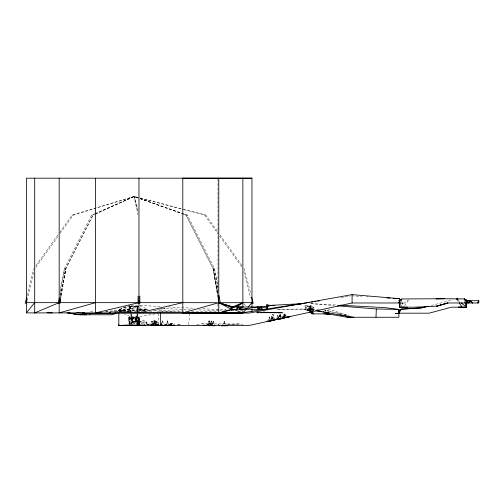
<?xml version="1.0" encoding="UTF-8"?>
<svg xmlns="http://www.w3.org/2000/svg" width="504" height="504" viewBox="0 0 504 504"><rect width="100%" height="100%" fill="white"/><g stroke="black" fill="none" stroke-linecap="round" stroke-linejoin="round"><path stroke-width="0.38" stroke-dasharray="2.52 1.89" d="M134.083 321.25L135.708 321.25L138.216 305.707L129.824 305.707L129.824 311.333L122.819 310.861L119.032 311.875M131.197 313.847L132.439 321.25L132.439 319.36L133.163 318.635M132.079 321.029L132.439 321.25L132.439 320.815M136.074 321.035L135.708 321.25L135.708 319.36L134.977 318.635M280.016 316.733L280.022 314.175L279.405 316.134L277.754 318.263M129.213 325.464L128.904 318.427L129.446 317.01L138.814 317.01L139.198 324.122L136.893 324.431M158.64 324.702L158.798 314.055M131.399 324.059L132.117 319.145L132.88 318.704M139.306 325.477L139.469 317.224L128.904 317.224L128.904 318.427L138.89 318.427L139.469 317.224L128.904 318.427L138.814 317.01L139.4 322.27L139.016 323.209L135.998 323.902M129.263 323.707L129.446 317.01L138.852 317.224L137.088 321.256L136.074 319.145L135.349 318.635L132.804 318.635L129.446 317.01L129.245 324.444M212.398 325.723L213.091 321.092L213.646 323.65L214.956 325.723M279.758 316.512L279.859 315L280.646 317.003M271.284 320.613L271.643 316.411L272.292 318.975L274.428 319.927M223.984 323.751L224.186 321.193L224.973 323.751L226.989 325.401M280.564 317.098L280.766 314.54L281.553 317.098M274.441 319.87L273.401 317.929L272.929 314.263L272.828 320.21L272.267 317.545L272.929 314.263L275.266 319.782M208.744 323.429L208.996 320.872L209.777 323.429L211.56 325.496M309.79 311.138L310.836 305.594L312.253 310.262M137.378 314.017L136.691 320.815L136.074 321.25L132.079 321.357L136.074 321.357L132.079 322.157L132.079 319.139L129.446 317.224L131.065 325.464L131.059 316.928L122.882 313.236M137.453 313.261L137.989 307.969M137.498 312.178L137.976 307.862M136.508 320.96L137.334 313.627M137.516 312.121L138.008 308.253M188.433 324.702L189.863 314.055M137.523 325.364L137.838 320.733L139.047 324.229M136.074 321.25L137.296 313.658M59.888 294.777L64.43 268.626L91.608 215.057L94.487 213.797M61.022 295.546L65.69 268.626L92.868 215.057L94.292 214.421M61.236 295.546L65.904 268.626L93.082 215.057L94.5 214.421M310.836 305.594L309.727 311.132L307.012 308.99L277.446 309.248M129.207 306.287L129.427 307.736L130.624 308.612L137.598 308.612L137.995 306.432L129.1 306.615L129.207 306.287L138.468 306.287L130.624 308.612L105.582 311.737M154.734 320.519L158.162 322.075L151.137 321.754L150.431 325.54L152.12 322.151L158.162 322.075L158.59 325.471L156.442 322.151L154.734 320.519L151.137 321.754L152.731 325.471M59.806 292.471L64.43 268.626M60.474 295.546L65.69 268.626M60.675 295.546L65.904 268.626M137.995 307.736L137.598 308.612L138.216 305.707M211.176 324.343L212.531 323.65L213.091 321.092L213.595 323.65L214.616 325.723M137.088 325.464L138.959 317.224L135.349 318.635L136.074 319.145L137.088 325.464L137.088 316.928L158.035 313.425M208.473 325.553L209.639 320.922L210.578 323.48L210.653 325.553M137.598 308.612L138.241 305.852M154.255 324.671L154.778 320.733L155.572 323.297L158.092 325.364M211.113 324.771L211.636 320.834L212.43 323.392L214.95 325.458M129.446 317.01L129.465 321.256L128.993 323.215L138.833 321.25L139.413 322.27L134.31 323.864M27.046 295.709L33.692 268.626M27.14 300.226L33.97 272.387M279.487 316.512L279.859 315L279.947 317.048M137.308 324.715L139.469 317.224M280.016 317.098L280.766 314.54L280.886 317.098M325.244 311.604L325.748 309.935L325.408 311.05M172.374 323.14L170.919 323.713L170.396 325.42L170.383 323.713L172.374 323.14L174.189 323.889L174.371 325.42M138.487 321.754L145.883 322.075L147.628 325.471L146.677 322.151L142.903 322.151L140.61 325.54L138.487 321.754L143.52 320.519L146.677 322.151L145.499 325.471L142.903 322.151L138.487 321.754L138.72 325.471M139.23 324.229L140.244 321.754L142.487 325.471M153.26 324.671L153.922 323.297L154.174 320.733L154.955 323.297L156.738 325.364M161.185 324.671L161.841 323.297L162.099 320.733L164.663 325.364M284.319 316.707L282.813 316.733L284.092 314.175L285.938 315.706L288.723 316.789M310.414 311.806L307.837 309.261L309.878 306.274L310.76 308.083L311.277 311.768M171.001 325.42L172.003 323.713L174.189 323.889M307.553 306.048L305.411 309.658L307.673 310.848L313.746 310.376L313.935 307.27L310.502 305.411L304.901 305.84L305.411 309.658L309.179 310.048L312.971 309.721L313.746 310.376L310.54 306.671L304.901 305.84L307.673 310.848L310.54 306.671L313.935 307.27L311.9 307.308L307.553 306.048L304.901 305.84M271.12 319.454L272.267 317.545L272.992 318.276M153.487 324.229L154.993 321.754L157.059 325.471M156.442 322.151L154.262 325.471L152.12 322.151L151.137 321.754M404.504 305.928L408.889 299.584M309.979 308.083L307.837 309.261L308.946 309.544L309.979 308.083L309.878 306.274L311.125 311.472M35.979 265.438L57.947 234.826M59.774 232.275L72.129 215.057L134.114 196.497L139.394 197.864L134.114 196.497L96.592 207.957M35.809 267.353L57.771 236.741M60.058 233.554L73.326 215.057L95.842 208.183M275.669 319.246L277.068 317.602L277.817 315.473L278.605 318.03L277.616 318.03L277.817 315.473L277.937 317.684L278.605 318.03M151.383 324.437L155.137 324.009L156.227 322.736L158.722 324.293M151.742 325.364L153.607 323.297L154.174 320.733L154.923 325.364M152.17 325.364L154.035 323.297L154.778 320.733L154.898 323.297L155.604 325.364M160.133 324.847L161.532 323.297L162.099 320.733L162.395 323.196M206.564 325.496L208.436 323.429L208.996 320.872L209.746 325.496M209.028 325.458L210.893 323.392L211.636 320.834L211.756 323.392L212.461 325.458M222.037 325.3L223.436 323.751L224.186 321.193L224.305 323.751L225.004 325.817M267.448 321.035L268.846 319.486L269.407 316.928L270.188 319.486L269.155 319.486L269.407 316.928L269.709 319.486M269.413 320.525L270.837 318.975L271.643 316.411L271.788 318.975M328.325 309.796L327.071 311.151L328.325 309.796L328.835 311.604M309.179 310.048L311.9 307.308L312.971 309.721M136.112 324.33L137.176 323.297L137.838 320.733L138.027 323.322L139.387 325.364M165.747 324.33L166.811 323.297L167.473 320.733L168.071 323.297L169.766 325.364M283.059 317.111L284.143 316.077L284.81 313.513L285.428 316.077L287.097 317.155M121.395 311.793L122.856 311.333L122.819 310.861L129.03 305.342M400.579 306.224L408.158 299.918M132.817 318.635L132.079 319.145L132.804 318.635M133.176 318.925L132.439 319.36L132.439 321.25M207.579 324.481L208.291 324.217M95.206 214.099L134.114 196.497L139.293 198.305M95.004 214.099L134.114 196.497L139.236 198.33M125.622 306.841L118.131 310.136L119.687 311.056L130.63 309.374L137.605 309.374M95.206 213.488L134.114 196.497L139.293 198.356M132.647 323.959L138.833 321.25L138.814 317.01L139.198 324.122M126.05 306.716L118.131 310.136L120.897 310.829L130.63 309.374L118.131 310.136L129.824 305.707L130.624 308.612L138.146 306.539M309.298 311.239L308.404 309.311L311.132 308.152L311.472 310.489M223.663 310.558L227.928 308.801M135.349 318.635L138.852 317.224M129.982 324.198L138.833 321.25L129.465 321.25M138.027 323.322L138.707 323.096L140.131 325.364M119.259 311.856L122.963 310.678L137.453 310.754L122.856 311.333L139.054 311.333M285.938 315.706L282.505 316.733L284.092 314.175L285.655 315.92L288.105 316.619M282.813 316.733L285.655 315.92L286.99 316.121M431.185 305.5L452.75 299.911M401.675 303.339L403.187 302.98L400.163 303.729M273.401 317.929L274.126 317.759M147.754 324.4L156.227 322.736M218.44 324.481L218.024 324.368L218.793 324.217M115.07 311.869L123.077 310.464M137.844 324.444L159.251 324.267M340.918 297.543L350.242 296.1M196.724 324.481L202.06 323.864L239.942 323.971L243.029 324.469M112.423 311.882L122.963 310.678M135.733 311.812L138.052 311.56M141.145 311.233L142.695 311.062M157.38 309.481L165.11 308.65L190.178 309.55M138.764 310.622L148.264 309.859M159.749 309.034L165.11 308.65L160.411 308.87M105.594 311.503L137.699 309.96M138.487 309.928L147.88 309.475M228.501 324.45L239.942 323.971L226.076 324.463M397.347 313.179L395.016 313.293L398.897 313.179M129.1 306.539L138.468 306.287M177.811 324.456L180.961 324.406L177.389 324.45M135.5 321.25L135.891 321.25L135.891 319.284L135.204 318.78L133.062 318.78L132.224 319.284L132.256 321.25L132.665 321.25M72.129 215.057L73.326 215.057M91.608 215.057L93.082 215.057M140.03 198.62L185.894 215.057L187.368 215.057L214.547 268.626L217.923 287.085M184.118 209.67L205.777 215.057L218.131 232.275M401.675 302.98L403.187 302.98M277.055 309.317L319.19 309.317M90.285 311.737L94.141 311.737M153.027 310.59L160.367 311.737L172.481 311.831M256.114 312.896L282.612 312.896L263.025 311.869M285.428 316.077L284.93 316.077L284.81 313.513L285.075 316.077M131.059 316.928L137.088 316.928M132.439 318.925L136.074 319.145L136.074 322.157L132.079 322.157M271.448 318.975L272.292 318.975M208.946 323.48L210.578 323.48M170.383 323.713L172.003 323.713L173.502 325.42M212.531 323.65L212.946 323.65M259.856 312.486L282.612 312.896L256.801 312.745L282.612 312.896L259.894 312.077M160.367 311.737L182.013 311.85M256.757 312.65L282.612 312.896M160.026 324.28L173.924 324.45M146.897 324.116L159.182 324.28M159.944 324.286L172.229 324.45M138.726 306.76L129.1 306.615L130.624 308.612M144.516 310.407L141.378 310.357L139.633 311.088L141.378 310.357L139.904 307.849M154.715 310.596L186.102 311.157M191.596 311.258L218.27 311.737M401.675 303.043L403.187 303.087M198.797 309.865L219.158 310.603M219.946 310.628L221.508 310.685M139.999 305.424L161.942 306.577M168.21 306.904L194.853 308.297M202.69 308.706L226.195 309.941M240.301 310.678L241.87 310.76M310.937 303.61L336.036 304.977M310.275 308.108L311.132 308.152M351.798 295.861L361.941 296.459M366.629 296.73L368.191 296.825M139.942 309.519L146.973 309.947M207.78 324.368L208.612 324.425M155.137 324.009L159.043 324.311M122.819 310.861L128.665 311.333M310.653 303.647L334.102 305.55M202.06 323.864L208.801 324.425M145.883 322.075L146.677 322.151M218.024 324.368L218.566 324.425M303.521 309.317L309.009 309.935L309.853 311.05M139.942 308.895L147.748 309.853M138.361 309.481L145.158 310.464M139.847 309.708L145.095 310.489M330.359 311.787L343.438 313.967L349.051 315.724M314.005 310.225L307.012 308.99L309.009 309.935M307.371 309.317L313.482 310.357M149.197 311.17L153.166 311.869M395.016 313.293L398.897 314.087M395.016 313.179L397.606 313.784M323.801 309.872L339.639 313.753M140.15 198.059L205.777 215.057M277.937 317.684L279.216 318.018M140.175 198.097L183.362 209.469M346.947 315.076L328.766 309.097M140.03 198.563L187.368 215.057M139.973 198.589L183.179 214.011M183.91 214.276L186.108 215.057L213.287 268.626L217.93 294.008M139.772 305.745L148.031 309.261M131.09 313.658L132.079 321.25L131.569 320.998L130.788 314.112M279.405 316.134L280.407 316.733L280.022 314.175L280.615 316.733M134.977 318.925L135.708 319.36L135.708 321.25M308.404 309.311L311.585 311.264M135.349 318.704L136.074 319.177M211.51 325.137L209.273 323.48L209.639 320.922L210.143 323.48L212.071 325.553M457.632 299.918L459.963 301.858M243.879 303.792L245.902 306.067M308.946 309.544L310.892 311.907M219.958 234.826L241.926 265.438M204.574 215.057L217.848 233.554M219.675 236.105L243.01 268.626M456.901 299.578L458.218 301.487M132.079 321.256L129.446 317.224L131.065 321.256M170.919 323.713L172.009 325.42M169.029 325.364L167.863 323.297L167.473 320.733L167.158 325.364M308.939 308.083L310.729 311.472M185.894 215.057L213.072 268.626L217.715 294.008M310.584 308.146L311.611 310.256M464.02 299.672L464.663 301.72M138.058 215.057L134.114 196.497L138.008 209.122M244.213 268.626L250.671 293.454M243.797 271.637L250.646 297.971M134.114 196.497L137.983 211.346M129.78 305.934L130.857 312.121M214.547 268.626L218.012 289.391M213.287 268.626L217.52 294.008M213.072 268.626L217.3 294.008M130.7 313.349L129.824 305.707L131.072 313.11M129.824 305.707L130.87 312.178M129.276 323.965L128.904 317.224L128.948 323.965M139.016 325.464L138.814 317.01L138.89 318.427M138.814 317.01L139.016 323.215M217.974 178.964L217.974 294.046M217.974 304.12L217.974 312.165"/><path stroke-width="0.76" d="M142.355 325.458L131.79 324.878L118.824 325.458L118.824 324.809L118.824 325.458L249.203 325.458L352.088 302.98L399.773 302.98M138.058 296.157L138.058 303.238L139.847 303.238L139.847 296.157M138.953 303.238L138.953 300.875M138.959 178.183L138.959 312.896L182.801 302.652L218.768 302.709L182.801 312.896L182.801 178.183L251.969 178.183L251.969 307.043M231.223 309.084L231.223 307.194L231.79 306.684M399.086 312.745L399.269 313.179M399.048 302.545L399.212 302.98L399.212 300.365L399.773 300.655M399.414 302.98L399.414 307.188L407.44 307.188M399.407 300.655L401.77 298.948L444.446 298.727L464.417 298.948L466.887 300.365L466.887 302.98L466.887 300.365L464.417 298.948L466.887 302.98L466.704 301.09M118.824 325.458L118.862 312.934L249.058 313.041L352.088 294.626L399.407 298.658L399.414 307.188L403.622 307.194M376.009 317.268L376.312 308.971L337.226 305.802M59.359 297.851L58.42 303.238L59.9 303.238L60.568 299.389M59.686 303.238L60.883 296.314M26.674 297.215L25.2 303.238L26.397 303.238L26.951 300.976M280.079 318.736L284.08 317.879L278.151 319.164L280.079 318.736L280.4 317.646M239.205 307.125L239.28 307.125M261.513 307.125L261.727 307.125M236.458 309.298L238.304 307.377L241.158 307.012L240.15 309.298L238.304 307.012M266.477 309.298L267.315 307.528M477.603 302.98L478.8 300.693L466.376 300.686L469.867 301.052C469.167 300.434 471.209 300.825 470.156 300.8M398.903 313.179L401.373 309.154L421.199 307.919L428.312 306.224M242.865 312.896L26.403 312.896L34.694 302.652M236.634 309.298L238.304 307.377L239.967 309.298M258.949 309.298L260.612 307.012L267.58 306.942L231.431 307.012L233.251 306.684L233.667 307.194M182.801 312.896L218.768 312.971L231.544 309.343L233.491 309.368L242.865 312.971L246.406 308.958M247.924 307.238L251.969 302.652L220.317 302.709M267.277 309.317L267.466 306.974M236.615 307.144L242.865 302.709L231.544 307.358L220.185 303.225M468.342 302.98L470.528 300.8M399.414 300.869L401.77 298.948L399.414 307.188L414.301 307.188L436.672 306.174L447.823 302.98L478.8 302.98L478.8 300.693M398.538 310.71L399.269 310.71M399.521 310.596L401.373 309.154L421.344 307.919L426.661 306.621M469.709 300.8L469.867 300.686M270.005 305.392L267.284 307.245L266.572 304.907L270.005 305.392L301.272 303.729M398.903 310.565L401.373 309.154M234.152 307.1L242.865 302.709M58.458 302.954L34.694 312.896L34.694 178.183M118.465 312.713L111.888 314.786L78.838 314.748L67.807 312.896M95.521 302.652L59.176 312.896L59.176 303.389M116.002 312.682L112.216 313.696L85.119 313.368L76.633 312.745M280.64 318.799L290.329 316.619L288.326 316.323M233.491 309.368L218.768 312.971L218.768 178.24M138.197 302.835L95.521 312.896L95.521 178.183M279.903 318.799L282.089 318.326L281.119 318.799L277.339 318.799M278.636 319.07L270.358 320.727L279.796 318.742M323.896 313.891L329.125 312.801L326.044 312.272M283.242 318.005L290.329 316.619L288.83 316.644M109.242 312.896L110.458 312.682M283.172 318.301L277.244 319.328L283.172 318.301L281.906 317.652M309.834 302.35L240.666 313.041L201.669 313.236M311.384 302.11L312.94 301.871M314.496 301.625L316.052 301.386M317.602 301.146L319.158 300.907M83.771 312.688L82.322 312.896L84.477 312.732M258.124 307.219L261.059 307.194M241.605 307.194L243.035 307.012M34.31 312.896L35.74 312.751M291.621 304.643L293.933 304.46M297.782 304.145L301.631 303.836M302.835 303.647L304.397 303.566M203.729 325.458L206.684 325.345M152.731 325.471L150.431 325.54L154.262 325.471M436.054 298.948L444.591 298.727M145.499 325.471L138.72 325.471M251.969 178.183L26.403 178.183L26.403 312.896M399.212 300.875L399.59 300.869L399.59 302.98M466.704 300.869L464.417 298.948M466.704 302.545L466.528 302.98M26.403 302.652L58.414 302.652M59.176 302.652L138.184 302.652M138.959 302.652L182.801 302.652M466.528 302.69L466.383 307.188L458.356 307.188L462.168 307.188L459.094 302.753M399.212 302.765L398.866 302.69M466.345 302.759L466.704 302.759M252.019 303.238L253.216 303.238L251.647 297.215M274.749 305.399L269.407 305.405L266.572 304.907M231.223 307.194L231.374 310.206L233.667 310.206L233.661 309.298M231.582 307.415L231.431 309.298M231.034 309.298L265.854 309.298M398.721 310.855L399.086 310.565M398.721 311.075L399.086 311.075M398.721 312.745L398.538 313.179M398.355 312.965L398.721 312.965M399.086 312.965L399.445 312.965M398.355 313.179L429.118 313.179L451.489 307.188L466.383 307.188L466.2 302.539M135.053 325.364L140.131 325.364M151.742 325.364L158.092 325.364M159.667 325.364L169.766 325.364M170.396 325.42L174.371 325.42M208.404 325.553L212.071 325.553M208.473 325.723L214.956 325.723M221.571 325.817L227.499 325.817M137.088 325.464L139.306 325.477M79.745 314.748L86.72 314.786M376.312 308.971L398.891 309.406L398.891 317.268L347.25 317.268L328.217 313.891L311.875 313.891L310.281 311.604M326 313.891L329.994 314.149L325.458 313.891M47.011 312.726L52.366 312.896M339.961 305.191L384.665 307.623L398.891 309.406M386.921 297.927L390.046 298.11M393.164 298.292L399.407 298.658M456.391 298.948L457.916 299.093M456.466 298.948L457.979 299.093M68.305 312.896L78.983 314.622M316.896 310.71L321.42 311.478M339.847 314.779L345.725 315.781L347.25 317.268L353.966 317.306L315.775 310.748M322.963 311.743L324.507 312.007M67.057 312.713L78.838 314.748M219.24 325.414L219.656 325.527M99.332 312.316L101.436 312.896M220.254 303.15L232.905 306.854M220.242 303.169L232.054 306.848M309.595 311.882L313.318 313.772L311.585 311.264M219.435 303.062L231.544 309.343L231.582 307.012L232.382 309.298M461.129 302.828L466.383 307.188L464.877 302.406M472.626 302.98L470.377 301.052L466.887 300.693L468.121 302.98L470.377 301.052L472.406 302.98M233.516 307.194L233.1 306.684M310.414 311.806L311.447 312.827L311.377 312.499M262.458 309.298L260.612 307.377L257.758 307.012L241.158 309.298L241.158 307.012M262.282 309.298L260.612 307.377L258.772 309.298L257.758 307.012L257.758 309.298M88.899 313.368L89.914 314.786M310.729 311.472L311.447 312.827L311.125 311.472M312.411 311.207L313.545 313.891M219.038 295.546L220.317 303.238L218.843 303.238L218.201 299.389M217.646 294.777L219.057 303.238M466.017 302.539L466.017 302.98M399.59 300.365L399.036 300.655M398.721 310.565L398.721 313.179M352.088 294.626L352.088 302.98M251.969 309.242L251.969 311.434M242.865 178.24L242.865 307.106M242.865 309.305L242.865 312.971M232.892 306.684L232.892 307.012M232.791 306.684L232.791 307.012M231.953 306.684L231.953 307.012M231.853 306.684L231.853 307.012M160.587 313.079L160.587 325.458M59.176 178.183L59.176 301.871M447.823 302.98L436.672 306.174L447.823 302.98M287.097 317.155L282.75 318.011L287.097 317.155M133.591 325.326L132.023 325.376L133.591 325.326M268.166 321.294L266.981 321.552L271.971 320.657L268.166 321.294M274.428 319.927L268.941 321.042L274.428 319.927M161.967 325.414L161.167 325.37L162.382 325.527L161.967 325.414"/></g></svg>
